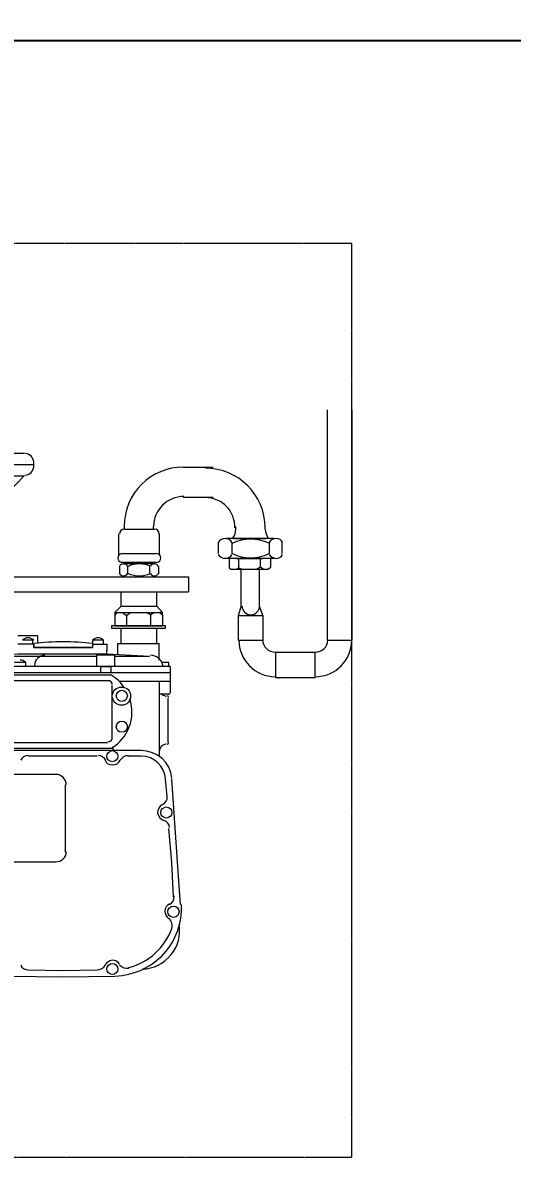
# Model space of a CAD drawing. Header units: millimetres. Extents: x -9013 to 516, y -36629 to 6082.
# Drawn here: x -4391 to -4150, y -11969 to -11411 of the extents above; entities that cross this region are included whole.
import ezdxf

# ---------------------------------------------------------------- set-up
doc = ezdxf.new("R2010")
doc.units = ezdxf.units.MM
doc.header["$LTSCALE"] = 0.05
doc.linetypes.add('CENTER', pattern=[50.8, 31.75, -6.35, 6.35, -6.35])
doc.linetypes.add('CENTER2', pattern=[28.575, 19.05, -3.175, 3.175, -3.175])
doc.layers.get('0').update_dxf_attribs({"lineweight": 18})
doc.layers.get('Defpoints').update_dxf_attribs({"color": 140, "lineweight": 18})
doc.layers.add('1', color=7, linetype='Continuous')
doc.layers.add('2CONC', color=4, linetype='Continuous')
doc.layers.add('G-Anno-Std-Cntr', color=1, linetype='CENTER2', lineweight=18)
doc.styles.add('trebuchet_MS', font='trebuc.ttf')
doc.dimstyles.new('MGP', dxfattribs={"dimtxt": 2.5, "dimasz": 2.5, "dimexe": 1.25, "dimexo": 0.625, "dimtad": 1, "dimdec": 0, "dimtxsty": 'trebuchet_MS', "dimcen": 2.5, "dimclrt": 7, "dimadec": 0, "dimazin": 0, "dimtfac": 1, "dimtdec": 0, "dimtmove": 0, "dimatfit": 3, "dimfxl": 1.148294, "dimfxlon": 1, "dimarcsym": 2})

# ---------------------------------------------------------------- blocks, each defined once
blk = doc.blocks.new('gas meter 1')
at = {"layer": '1', "color": 42, "lineweight": 9}
for points in [[(-6242.32, 3115), (-6242.32, 3001.6)], [(-6230.2, 3115), (-6230.2, 3001.6)], [(-6284.55, 3018.42), (-6286.11, 3013.72), (-6273.99, 3013.72), (-6275.56, 3018.42)], [(-6286.11, 3013.72), (-6286.11, 3001.6)], [(-6273.99, 3013.72), (-6273.99, 3001.6)], [(-6267.74, 2995.74), (-6248.19, 2995.74)], [(-6267.74, 2983.22), (-6248.19, 2983.22)]]:
    blk.add_lwpolyline(points, dxfattribs=at)
at = {"layer": '1', "color": 0, "lineweight": 5}
for points in [[(-6391.44, 3093.49), (-6428.59, 3093.49)], [(-6386.75, 3088.02), (-6428.98, 3088.02)], [(-6386.75, 3086.84), (-6386.75, 3089.19)], [(-6313.24, 3086.84), (-6298.38, 3086.84)], [(-6423.5, 3082.54), (-6391.44, 3082.54)], [(-6399.26, 3074.33), (-6391.44, 3082.54)], [(-6313.24, 3071.98), (-6298.38, 3071.98)], [(-6342.17, 3057.52), (-6342.17, 3056.34), (-6327.31, 3056.34)], [(-6327.71, 3056.34), (-6327.71, 3057.52)], [(-6287.29, 3056.34), (-6287.29, 3057.52)], [(-6272.82, 3056.34), (-6272.82, 3057.52)], [(-6344.91, 3054), (-6344.91, 3043.44)], [(-6324.97, 3054), (-6324.97, 3043.44)], [(-6268.52, 3051.65), (-6291.98, 3051.65)], [(-6288.46, 3051.65), (-6272.43, 3051.65)], [(-6295.89, 3049.7), (-6295.89, 3044.22)], [(-6289.24, 3049.7), (-6289.24, 3044.22)], [(-6270.86, 3049.7), (-6270.86, 3044.22)], [(-6264.61, 3049.7), (-6264.61, 3044.22)], [(-6343.74, 3044.22), (-6326.53, 3044.22)], [(-6326.53, 3039.92), (-6343.74, 3039.92)], [(-6328.88, 3039.92), (-6341.39, 3039.92)], [(-6341.39, 3039.92), (-6341.39, 3039.14)], [(-6328.88, 3039.92), (-6328.88, 3039.14)], [(-6267.74, 3041.88), (-6292.76, 3041.88)], [(-6268.52, 3041.88), (-6291.98, 3041.88)], [(-6270.08, 3041.88), (-6290.41, 3041.88)], [(-6290.41, 3037.18), (-6290.41, 3041.88)], [(-6286.9, 3041.88), (-6273.99, 3041.88)], [(-6285.72, 3037.18), (-6285.72, 3041.88)], [(-6275.17, 3037.58), (-6275.17, 3041.88)], [(-6270.08, 3037.58), (-6270.08, 3041.88)], [(-6344.52, 3037.97), (-6344.52, 3034.06)], [(-6327.31, 3039.14), (-6342.56, 3039.14)], [(-6340.61, 3037.97), (-6340.61, 3034.06)], [(-6329.66, 3037.97), (-6329.66, 3034.06)], [(-6325.36, 3037.97), (-6325.36, 3034.06)], [(-6271.25, 3036.4), (-6289.63, 3036.4), (-6290.41, 3037.18)], [(-6287.29, 3036.4), (-6285.72, 3037.18)], [(-6285.72, 3037.18), (-6283.77, 3036.4)], [(-6284.55, 3018.42), (-6284.55, 3036.4)], [(-6275.17, 3037.58), (-6277.12, 3036.4)], [(-6275.56, 3018.42), (-6275.56, 3036.4)], [(-6273.6, 3036.4), (-6275.17, 3037.58)], [(-6270.08, 3037.58), (-6271.25, 3036.4)], [(-6476.68, 3032.88), (-6476.68, 3025.45), (-6310.5, 3025.45)], [(-6476.68, 3032.88), (-6310.5, 3032.88)], [(-6310.5, 3032.88), (-6310.5, 3025.45)], [(-6343.74, 3025.45), (-6326.14, 3025.45)], [(-6343.74, 3018.42), (-6343.74, 3025.45)], [(-6326.14, 3018.42), (-6326.14, 3025.45)], [(-6343.74, 3018.42), (-6346.86, 3015.29), (-6345.69, 3015.29)], [(-6343.74, 3018.42), (-6326.14, 3018.42)], [(-6326.14, 3018.42), (-6323.4, 3015.29), (-6324.58, 3015.29)], [(-6346.86, 3015.29), (-6346.86, 3013.72), (-6345.69, 3015.29)], [(-6346.86, 3013.72), (-6346.86, 3008.64)], [(-6345.69, 3015.29), (-6324.58, 3015.29)], [(-6342.95, 3015.29), (-6341, 3013.72)], [(-6341, 3013.72), (-6339.04, 3015.29)], [(-6341, 3013.72), (-6341, 3008.64)], [(-6329.27, 3014.11), (-6331.22, 3015.29)], [(-6327.31, 3015.29), (-6329.27, 3014.11)], [(-6329.27, 3014.11), (-6329.27, 3008.64)], [(-6324.58, 3015.29), (-6323.4, 3014.11)], [(-6323.4, 3013.72), (-6323.4, 3015.29)], [(-6323.4, 3014.11), (-6323.4, 3008.64)], [(-6321.84, 3008.64), (-6348.43, 3008.64)], [(-6348.43, 3008.64), (-6348.43, 3007.47)], [(-6348.43, 3007.47), (-6321.84, 3007.47)], [(-6346.86, 3008.64), (-6323.4, 3008.64)], [(-6343.74, 3000.04), (-6343.74, 3007.47)], [(-6326.14, 3000.04), (-6326.14, 3007.47)], [(-6321.84, 3007.47), (-6321.84, 3008.64)], [(-6394.57, 3003.95), (-6384.79, 3003.95), (-6384.79, 3000.04)], [(-6387.14, 3001.6), (-6389.88, 3001.6), (-6392.22, 3001.6)], [(-6387.14, 2999.65), (-6387.14, 3001.6)], [(-6357.81, 3001.6), (-6357.81, 2999.65)], [(-6352.34, 3001.6), (-6355.08, 3001.6), (-6357.81, 3001.6)], [(-6352.34, 2999.65), (-6352.34, 3001.6)], [(-6286.11, 3001.6), (-6273.99, 3001.6)], [(-6242.32, 3001.6), (-6230.2, 3001.6)], [(-6415.68, 2993.78), (-6394.57, 2994.96), (-6350.77, 2994.96), (-6329.66, 2993.78)], [(-6357.81, 2999.65), (-6357.81, 2998.08), (-6386.75, 2998.08), (-6386.75, 2999.65), (-6394.57, 2999.65)], [(-6386.75, 2999.65), (-6386.75, 2998.08)], [(-6386.75, 2998.08), (-6357.81, 2998.08)], [(-6357.81, 2999.65), (-6350.77, 2999.65), (-6350.77, 2996.52)], [(-6350.77, 2994.96), (-6350.77, 2996.52)], [(-6345.3, 2994.96), (-6345.3, 3000.04), (-6324.97, 3000.04)], [(-6324.97, 2991.83), (-6324.97, 3000.04)], [(-6267.74, 2995.74), (-6267.74, 2983.22)], [(-6248.19, 2983.22), (-6248.19, 2995.74)], [(-6405.91, 2993.78), (-6355.86, 2993.78)], [(-6390.66, 2990.65), (-6393.79, 2990.65), (-6396.13, 2990.65)], [(-6390.66, 2988.7), (-6390.66, 2990.65)], [(-6381.27, 2993.78), (-6363.68, 2993.78)], [(-6346.86, 2988.7), (-6346.86, 2994.17), (-6355.86, 2994.17), (-6355.86, 2988.7)], [(-6346.86, 2993.78), (-6339.04, 2993.78), (-6329.66, 2993.78)], [(-6322.62, 2990.65), (-6323.4, 2990.65)], [(-6320.28, 2990.65), (-6322.62, 2990.65)], [(-6320.28, 2988.7), (-6320.28, 2990.65)], [(-6319.49, 2988.7), (-6425.46, 2988.7)], [(-6319.49, 2985.57), (-6425.46, 2985.57)], [(-6348.43, 2984.4), (-6403.56, 2984.4)], [(-6353.9, 2988.7), (-6353.9, 2985.57)], [(-6353.9, 2988.7), (-6348.82, 2988.7)], [(-6348.82, 2988.7), (-6348.82, 2985.57)], [(-6319.49, 2988.7), (-6319.49, 2975.8)], [(-6350.38, 2981.66), (-6401.61, 2981.66)], [(-6348.04, 2953.51), (-6348.04, 2979.31)], [(-6319.49, 2981.27), (-6344.52, 2981.27)], [(-6324.97, 2981.27), (-6324.97, 2944.51)], [(-6266.17, 2982.83), (-6265.78, 2983.22)], [(-6320.28, 2975.01), (-6324.97, 2975.01)], [(-6321.84, 2973.84), (-6321.45, 2973.84)], [(-6320.67, 2973.06), (-6320.67, 2951.16)], [(-6401.61, 2951.16), (-6350.38, 2951.16)], [(-6321.45, 2950.38), (-6321.84, 2950.38)], [(-6333.96, 2947.25), (-6410.99, 2947.25)], [(-6403.56, 2948.43), (-6348.43, 2948.43)], [(-6355.47, 2944.51), (-6389.48, 2944.51)], [(-6347.65, 2947.25), (-6347.65, 2948.43), (-6347.65, 2949.21)], [(-6333.96, 2944.51), (-6340.61, 2944.51)], [(-6375.8, 2935.52), (-6407.86, 2935.52)], [(-6321.06, 2924.57), (-6321.84, 2933.18)], [(-6315.97, 2892.51), (-6318.71, 2933.18)], [(-6371.11, 2897.2), (-6371.11, 2930.44)], [(-6317.93, 2875.31), (-6318.71, 2892.12), (-6320.28, 2908.93)], [(-6407.86, 2892.51), (-6375.8, 2892.51)], [(-6314.41, 2871.4), (-6315.97, 2892.51)], [(-6389.48, 2839.33), (-6372.67, 2838.94)], [(-6372.67, 2838.94), (-6355.47, 2839.33)], [(-6398.09, 2836.21), (-6372.67, 2835.81), (-6346.86, 2836.21)]]:
    blk.add_lwpolyline(points, dxfattribs=at)
for points in [[(-6386.75, 3089.19), (-6386.75, 3091.53), (-6388.7, 3093.49), (-6391.05, 3093.49)], [(-6391.05, 3082.93), (-6388.7, 3082.93), (-6386.75, 3084.89), (-6386.75, 3087.23)], [(-6312.85, 3086.84), (-6329.27, 3086.84), (-6342.17, 3073.94), (-6342.17, 3057.52)], [(-6272.82, 3056.93), (-6272.82, 3073.35), (-6286.11, 3086.26), (-6302.14, 3086.26)], [(-6312.85, 3072.38), (-6321.06, 3072.38), (-6327.71, 3065.73), (-6327.71, 3057.52)], [(-6287.68, 3056.93), (-6287.68, 3065.14), (-6293.93, 3071.79), (-6302.14, 3071.79)], [(-6342.17, 3056.34), (-6343.35, 3056.34), (-6344.52, 3055.17), (-6344.52, 3054)], [(-6324.97, 3054), (-6324.97, 3055.17), (-6325.75, 3056.34), (-6327.31, 3056.34)], [(-6288.85, 3051.65), (-6287.68, 3053.22), (-6287.29, 3054.78), (-6287.29, 3056.34)], [(-6272.82, 3056.34), (-6272.82, 3054.78), (-6272.04, 3053.22), (-6271.25, 3051.65)], [(-6270.86, 3049.31), (-6276.73, 3052.04), (-6283.38, 3052.04), (-6288.85, 3049.31)], [(-6329.27, 3037.97), (-6332.79, 3039.53), (-6336.7, 3039.53), (-6340.22, 3037.97)], [(-6288.85, 3044.22), (-6283.38, 3041.49), (-6276.73, 3041.49), (-6270.86, 3044.22)], [(-6340.22, 3034.45), (-6336.7, 3032.88), (-6332.79, 3032.88), (-6329.27, 3034.45)], [(-6389.48, 3002.78), (-6390.66, 3002.78), (-6391.44, 3002.38), (-6392.22, 3001.6)], [(-6386.75, 3001.6), (-6387.53, 3002.38), (-6388.7, 3002.78), (-6389.48, 3002.78)], [(-6372.28, 3000.82), (-6376.97, 3000.82), (-6382.06, 3000.43), (-6386.75, 3000.04)], [(-6357.81, 3000.04), (-6362.5, 3000.43), (-6367.59, 3000.82), (-6372.28, 3000.82)], [(-6355.08, 3002.78), (-6355.86, 3002.78), (-6357.03, 3002.38), (-6357.81, 3001.6)], [(-6352.34, 3001.6), (-6353.12, 3002.38), (-6353.9, 3002.78), (-6355.08, 3002.78)], [(-6390.66, 2990.65), (-6391.44, 2991.44), (-6392.61, 2991.83), (-6393.39, 2991.83)], [(-6381.27, 2994.17), (-6384.01, 2994.17), (-6386.36, 2991.83), (-6386.36, 2989.09)], [(-6323.01, 2988.7), (-6323.4, 2991.83), (-6326.14, 2994.17), (-6329.27, 2994.17)], [(-6342.17, 2978.14), (-6343.74, 2980.88), (-6346.08, 2982.83), (-6348.43, 2984.4)], [(-6348.04, 2979.71), (-6348.04, 2980.88), (-6348.82, 2981.66), (-6350.38, 2981.66)], [(-6348.43, 2948.43), (-6340.22, 2953.51), (-6336.31, 2963.28), (-6339.44, 2972.67)], [(-6323.79, 2975.01), (-6323.4, 2974.62), (-6322.62, 2974.23), (-6321.84, 2974.23)], [(-6320.28, 2973.45), (-6320.28, 2973.84), (-6320.67, 2974.23), (-6321.06, 2974.23)], [(-6320.28, 2975.01), (-6319.88, 2975.01), (-6319.49, 2975.4), (-6319.49, 2975.8)], [(-6350.38, 2951.55), (-6348.82, 2951.55), (-6348.04, 2952.34), (-6348.04, 2953.9)], [(-6321.84, 2950.38), (-6323.4, 2949.99), (-6324.97, 2948.82), (-6324.97, 2946.86)], [(-6321.06, 2950.38), (-6320.67, 2950.38), (-6320.28, 2950.77), (-6320.28, 2951.16)], [(-6389.48, 2944.91), (-6391.05, 2944.91), (-6392.61, 2943.73), (-6393, 2942.56)], [(-6351.17, 2942.56), (-6351.95, 2943.73), (-6353.51, 2944.91), (-6355.08, 2944.91)], [(-6340.22, 2944.91), (-6341.78, 2944.91), (-6343.35, 2943.73), (-6344.13, 2942.56)], [(-6318.71, 2933.57), (-6319.49, 2941.39), (-6325.75, 2947.25), (-6333.96, 2947.25)], [(-6321.84, 2933.18), (-6322.23, 2939.43), (-6327.31, 2944.51), (-6333.96, 2944.51)], [(-6370.72, 2930.44), (-6370.72, 2933.18), (-6373.06, 2935.52), (-6375.8, 2935.52)], [(-6323.4, 2920.66), (-6321.84, 2921.45), (-6320.67, 2923.01), (-6321.06, 2924.57)], [(-6319.88, 2909.32), (-6319.88, 2910.89), (-6321.06, 2912.45), (-6322.62, 2912.84)], [(-6375.8, 2892.51), (-6373.06, 2892.51), (-6370.72, 2894.47), (-6370.72, 2897.59)], [(-6319.88, 2871.4), (-6318.32, 2872.18), (-6317.54, 2873.74), (-6317.54, 2875.7)], [(-6318.71, 2859.67), (-6318.32, 2861.62), (-6318.71, 2863.58), (-6320.28, 2864.75)], [(-6339.83, 2840.51), (-6330.05, 2842.85), (-6322.23, 2850.28), (-6318.71, 2859.67)], [(-6393, 2841.68), (-6392.61, 2840.12), (-6391.05, 2839.33), (-6389.48, 2839.33)], [(-6355.47, 2839.33), (-6353.9, 2839.33), (-6352.34, 2840.12), (-6351.56, 2841.68)], [(-6344.52, 2841.68), (-6343.35, 2840.51), (-6341.39, 2839.72), (-6339.83, 2840.12)]]:
    blk.add_open_spline(points, degree=3, dxfattribs=at)
for points, knots in [([(-6289.24, 3049.7), (-6289.63, 3050.87), (-6291.2, 3051.65), (-6292.37, 3051.65), (-6293.93, 3051.65), (-6295.11, 3050.87), (-6295.89, 3049.7)], [0, 0, 0, 0, 1, 1, 1, 2, 2, 2, 2]), ([(-6264.22, 3049.7), (-6264.61, 3050.87), (-6266.17, 3051.65), (-6267.34, 3051.65), (-6268.91, 3051.65), (-6270.08, 3050.87), (-6270.86, 3049.7)], [0, 0, 0, 0, 1, 1, 1, 2, 2, 2, 2]), ([(-6343.35, 3044.22), (-6344.52, 3044.22), (-6345.3, 3043.05), (-6345.3, 3042.27), (-6345.3, 3041.09), (-6344.52, 3039.92), (-6343.35, 3039.92)], [0, 0, 0, 0, 1, 1, 1, 2, 2, 2, 2]), ([(-6326.14, 3039.92), (-6324.97, 3039.92), (-6324.19, 3041.09), (-6324.19, 3042.27), (-6324.19, 3043.05), (-6324.97, 3044.22), (-6326.14, 3044.22)], [0, 0, 0, 0, 1, 1, 1, 2, 2, 2, 2]), ([(-6295.89, 3043.83), (-6295.11, 3042.66), (-6293.93, 3041.88), (-6292.37, 3041.88), (-6291.2, 3041.88), (-6289.63, 3042.66), (-6289.24, 3043.83)], [0, 0, 0, 0, 1, 1, 1, 2, 2, 2, 2]), ([(-6270.86, 3043.83), (-6270.08, 3042.66), (-6268.91, 3041.88), (-6267.34, 3041.88), (-6266.17, 3041.88), (-6264.61, 3042.66), (-6264.22, 3043.83)], [0, 0, 0, 0, 1, 1, 1, 2, 2, 2, 2]), ([(-6340.61, 3037.97), (-6341, 3038.75), (-6341.78, 3039.14), (-6342.56, 3039.14), (-6343.35, 3039.14), (-6344.13, 3038.75), (-6344.52, 3037.97)], [0, 0, 0, 0, 1, 1, 1, 2, 2, 2, 2]), ([(-6344.52, 3034.45), (-6344.13, 3033.67), (-6343.35, 3033.27), (-6342.56, 3033.27), (-6341.78, 3033.27), (-6341, 3033.67), (-6340.61, 3034.45)], [0, 0, 0, 0, 1, 1, 1, 2, 2, 2, 2]), ([(-6325.36, 3037.97), (-6325.75, 3038.75), (-6326.53, 3039.14), (-6327.31, 3039.14), (-6328.1, 3039.14), (-6328.88, 3038.75), (-6329.27, 3037.97)], [0, 0, 0, 0, 1, 1, 1, 2, 2, 2, 2]), ([(-6329.27, 3034.45), (-6328.88, 3033.67), (-6328.1, 3033.27), (-6327.31, 3033.27), (-6326.53, 3033.27), (-6325.75, 3033.67), (-6325.36, 3034.45)], [0, 0, 0, 0, 1, 1, 1, 2, 2, 2, 2]), ([(-6284.16, 3018.42), (-6284.16, 3016.07), (-6282.2, 3014.11), (-6279.86, 3014.11), (-6277.51, 3014.11), (-6275.56, 3016.07), (-6275.56, 3018.42)], [0, 0, 0, 0, 1, 1, 1, 2, 2, 2, 2]), ([(-6343.35, 2978.53), (-6346.08, 2978.53), (-6348.04, 2976.58), (-6348.04, 2974.23), (-6348.04, 2971.49), (-6346.08, 2969.54), (-6343.35, 2969.54), (-6341, 2969.54), (-6339.04, 2971.49), (-6339.04, 2974.23), (-6339.04, 2976.58), (-6341, 2978.53), (-6343.35, 2978.53)], [0, 0, 0, 0, 1, 1, 1, 2, 2, 2, 3, 3, 3, 4, 4, 4, 4]), ([(-6343.35, 2976.97), (-6344.91, 2976.97), (-6346.08, 2975.4), (-6346.08, 2974.23), (-6346.08, 2972.67), (-6344.91, 2971.49), (-6343.35, 2971.49), (-6341.78, 2971.49), (-6340.61, 2972.67), (-6340.61, 2974.23), (-6340.61, 2975.4), (-6341.78, 2976.97), (-6343.35, 2976.97)], [0, 0, 0, 0, 1, 1, 1, 2, 2, 2, 3, 3, 3, 4, 4, 4, 4]), ([(-6343.35, 2976.97), (-6344.91, 2976.97), (-6346.08, 2975.4), (-6346.08, 2974.23), (-6346.08, 2972.67), (-6344.91, 2971.49), (-6343.35, 2971.49), (-6341.78, 2971.49), (-6340.61, 2972.67), (-6340.61, 2974.23), (-6340.61, 2975.4), (-6341.78, 2976.97), (-6343.35, 2976.97)], [0, 0, 0, 0, 1, 1, 1, 2, 2, 2, 3, 3, 3, 4, 4, 4, 4]), ([(-6343.35, 2961.72), (-6344.91, 2961.72), (-6346.08, 2960.55), (-6346.08, 2958.98), (-6346.08, 2957.42), (-6344.91, 2956.25), (-6343.35, 2956.25), (-6341.78, 2956.25), (-6340.61, 2957.42), (-6340.61, 2958.98), (-6340.61, 2960.55), (-6341.78, 2961.72), (-6343.35, 2961.72)], [0, 0, 0, 0, 1, 1, 1, 2, 2, 2, 3, 3, 3, 4, 4, 4, 4]), ([(-6343.35, 2961.72), (-6344.91, 2961.72), (-6346.08, 2960.55), (-6346.08, 2958.98), (-6346.08, 2957.42), (-6344.91, 2956.25), (-6343.35, 2956.25), (-6341.78, 2956.25), (-6340.61, 2957.42), (-6340.61, 2958.98), (-6340.61, 2960.55), (-6341.78, 2961.72), (-6343.35, 2961.72)], [0, 0, 0, 0, 1, 1, 1, 2, 2, 2, 3, 3, 3, 4, 4, 4, 4]), ([(-6343.35, 2961.72), (-6344.91, 2961.72), (-6346.08, 2960.55), (-6346.08, 2958.98), (-6346.08, 2957.42), (-6344.91, 2956.25), (-6343.35, 2956.25), (-6341.78, 2956.25), (-6340.61, 2957.42), (-6340.61, 2958.98), (-6340.61, 2960.55), (-6341.78, 2961.72), (-6343.35, 2961.72)], [0, 0, 0, 0, 1, 1, 1, 2, 2, 2, 3, 3, 3, 4, 4, 4, 4]), ([(-6348.04, 2947.25), (-6349.21, 2947.25), (-6350.77, 2945.69), (-6350.77, 2944.51), (-6350.77, 2942.95), (-6349.21, 2941.78), (-6348.04, 2941.78), (-6346.47, 2941.78), (-6345.3, 2942.95), (-6345.3, 2944.51), (-6345.3, 2945.69), (-6346.47, 2947.25), (-6348.04, 2947.25)], [0, 0, 0, 0, 1, 1, 1, 2, 2, 2, 3, 3, 3, 4, 4, 4, 4]), ([(-6351.56, 2942.56), (-6351.17, 2941), (-6349.6, 2940.21), (-6348.04, 2940.21), (-6346.08, 2940.21), (-6344.91, 2941), (-6344.13, 2942.56)], [0, 0, 0, 0, 1, 1, 1, 2, 2, 2, 2]), ([(-6323.4, 2920.66), (-6324.97, 2919.88), (-6325.75, 2918.32), (-6325.75, 2916.36), (-6325.36, 2914.8), (-6324.19, 2913.23), (-6322.62, 2912.84)], [0, 0, 0, 0, 1, 1, 1, 2, 2, 2, 2]), ([(-6321.45, 2919.49), (-6322.62, 2919.49), (-6324.19, 2918.32), (-6324.19, 2916.75), (-6324.19, 2915.19), (-6322.62, 2914.02), (-6321.45, 2914.02), (-6319.88, 2914.02), (-6318.71, 2915.19), (-6318.71, 2916.75), (-6318.71, 2918.32), (-6319.88, 2919.49), (-6321.45, 2919.49)], [0, 0, 0, 0, 1, 1, 1, 2, 2, 2, 3, 3, 3, 4, 4, 4, 4]), ([(-6319.88, 2871.79), (-6321.06, 2871.01), (-6322.23, 2869.83), (-6322.23, 2868.27), (-6322.23, 2866.7), (-6321.45, 2865.53), (-6320.28, 2864.36)], [0, 0, 0, 0, 1, 1, 1, 2, 2, 2, 2]), ([(-6346.47, 2836.21), (-6337.48, 2836.6), (-6328.88, 2840.51), (-6322.62, 2847.15), (-6316.76, 2853.8), (-6313.63, 2862.4), (-6314.02, 2871.4)], [0, 0, 0, 0, 1, 1, 1, 2, 2, 2, 2]), ([(-6317.93, 2870.61), (-6319.49, 2870.61), (-6320.67, 2869.44), (-6320.67, 2867.88), (-6320.67, 2866.31), (-6319.49, 2865.14), (-6317.93, 2865.14), (-6316.37, 2865.14), (-6315.19, 2866.31), (-6315.19, 2867.88), (-6315.19, 2869.44), (-6316.37, 2870.61), (-6317.93, 2870.61)], [0, 0, 0, 0, 1, 1, 1, 2, 2, 2, 3, 3, 3, 4, 4, 4, 4]), ([(-6333.18, 2839.72), (-6327.71, 2839.72), (-6322.62, 2842.46), (-6319.1, 2846.76), (-6315.58, 2850.67), (-6314.41, 2856.54), (-6315.19, 2861.62)], [0, 0, 0, 0, 1, 1, 1, 2, 2, 2, 2]), ([(-6344.52, 2842.07), (-6345.3, 2843.24), (-6346.47, 2844.03), (-6348.04, 2844.03), (-6349.6, 2843.63), (-6351.17, 2842.85), (-6351.56, 2841.68)], [0, 0, 0, 0, 1, 1, 1, 2, 2, 2, 2]), ([(-6348.04, 2842.46), (-6349.21, 2842.46), (-6350.77, 2840.9), (-6350.77, 2839.72), (-6350.77, 2838.16), (-6349.21, 2836.99), (-6348.04, 2836.99), (-6346.47, 2836.99), (-6345.3, 2838.16), (-6345.3, 2839.72), (-6345.3, 2840.9), (-6346.47, 2842.46), (-6348.04, 2842.46)], [0, 0, 0, 0, 1, 1, 1, 2, 2, 2, 3, 3, 3, 4, 4, 4, 4])]:
    blk.add_open_spline(points, degree=3, knots=knots, dxfattribs=at)
at = {"layer": '1', "color": 42, "lineweight": 9}
for points in [[(-6285.72, 3001.6), (-6285.72, 2991.83), (-6277.9, 2983.62), (-6267.74, 2983.62)], [(-6273.99, 3001.6), (-6273.99, 2998.47), (-6271.25, 2995.74), (-6267.74, 2995.74)], [(-6248.19, 2995.74), (-6244.67, 2995.74), (-6241.93, 2998.47), (-6241.93, 3001.6)], [(-6248.19, 2983.62), (-6238.02, 2983.62), (-6230.2, 2991.83), (-6230.2, 3001.6)]]:
    blk.add_open_spline(points, degree=3, dxfattribs=at)
at = {"layer": 'G-Anno-Std-Cntr'}
blk.add_lwpolyline([(-6480.2, 2746.98), (-6230.2, 2746.98), (-6230.2, 3196.98), (-6480.2, 3196.98)], close=True, dxfattribs=at)
blk = doc.blocks.new('*D431')
at = {"color": 0, "lineweight": -2, "transparency": 16777216}
for p, q in [((-4479.46, -11335.58), (-4479.46, -11207.75)), ((-4229.46, -11335.58), (-4229.46, -11207.75)), ((-4454.46, -11220.75), (-4254.46, -11220.75))]:
    blk.add_line(p, q, dxfattribs=at)
at = {"color": 0, "transparency": 16777216}
for points in [[(-4454.46, -11216.58), (-4454.46, -11224.91), (-4479.46, -11220.75)], [(-4254.46, -11216.58), (-4254.46, -11224.91), (-4229.46, -11220.75)]]:
    blk.add_solid(points, dxfattribs=at)
at = {"layer": 'Defpoints', "color": 0, "transparency": 16777216}
for p in [(-4229.46, -11220.75), (-4479.46, -11419.43), (-4229.46, -11519.43)]:
    blk.add_point(p, dxfattribs=at)
at = {"color": 7, "transparency": 16777216, "insert": (-4354.46, -11202.03), "char_height": 25, "attachment_point": 5, "style": 'trebuchet_MS'}
blk.add_mtext('250', dxfattribs=at)
blk = doc.blocks.new('*D432')
at = {"color": 0, "lineweight": -2, "transparency": 16777216}
for p, q in [((-4229.46, -11335.58), (-4229.46, -11207.75)), ((-4129.46, -11335.58), (-4129.46, -11207.75)), ((-4204.46, -11220.75), (-4154.46, -11220.75))]:
    blk.add_line(p, q, dxfattribs=at)
at = {"color": 0, "transparency": 16777216}
for points in [[(-4204.46, -11216.58), (-4204.46, -11224.91), (-4229.46, -11220.75)], [(-4154.46, -11216.58), (-4154.46, -11224.91), (-4129.46, -11220.75)]]:
    blk.add_solid(points, dxfattribs=at)
at = {"layer": 'Defpoints', "color": 0, "transparency": 16777216}
for p in [(-4129.46, -11220.75), (-4229.46, -11545.27), (-4129.46, -11545.27)]:
    blk.add_point(p, dxfattribs=at)
at = {"color": 7, "transparency": 16777216, "insert": (-4179.46, -11202.03), "char_height": 25, "attachment_point": 5, "style": 'trebuchet_MS'}
blk.add_mtext('100', dxfattribs=at)
blk = doc.blocks.new('*D435')
at = {"color": 0, "lineweight": -2, "transparency": 16777216}
for p, q in [((-4729.46, -11250.31), (-4729.46, -11122.48)), ((-3314.46, -11250.31), (-3314.46, -11122.48)), ((-4704.46, -11135.48), (-3339.46, -11135.48))]:
    blk.add_line(p, q, dxfattribs=at)
at = {"color": 0, "transparency": 16777216}
for points in [[(-4704.46, -11131.32), (-4704.46, -11139.65), (-4729.46, -11135.48)], [(-3339.46, -11131.32), (-3339.46, -11139.65), (-3314.46, -11135.48)]]:
    blk.add_solid(points, dxfattribs=at)
at = {"layer": 'Defpoints', "color": 0, "transparency": 16777216}
for p in [(-3314.46, -11135.48), (-4729.46, -11446.51), (-3314.46, -11446.51)]:
    blk.add_point(p, dxfattribs=at)
at = {"color": 7, "transparency": 16777216, "insert": (-4021.96, -11116.81), "char_height": 25, "attachment_point": 5, "style": 'trebuchet_MS'}
blk.add_mtext('1415', dxfattribs=at)

msp = doc.modelspace()

# ---------------------------------------------------------------- linework, layer by layer
at = {"layer": '2CONC', "lineweight": -3}
msp.add_line((-4729.46, -11419.43), (-3314.46, -11419.43), dxfattribs=at)

# ---------------------------------------------------------------- block references
at = {"layer": 'G-Anno-Std-Cntr', "color": 7, "linetype": 'CENTER'}
msp.add_blockref('gas meter 1', (2000.74, -14716.41), dxfattribs=at)

# ---------------------------------------------------------------- dimensions: what is measured, and where the dimension line sits
for base, p1, p2, picture, middle in [((-3314.46, -11135.48), (-4729.46, -11446.51), (-3314.46, -11446.51), '*D435', (-4021.96, -11116.81)), ((-4229.46, -11220.75), (-4479.46, -11419.43), (-4229.46, -11519.43), '*D431', (-4354.46, -11202.03)), ((-4129.46, -11220.75), (-4229.46, -11545.27), (-4129.46, -11545.27), '*D432', (-4179.46, -11202.03))]:
    dim = msp.add_linear_dim(base=base, p1=p1, p2=p2, dimstyle='MGP', override={"dimscale": 100, "dimtxt": 0.25, "dimasz": 0.25, "dimexe": 0.13, "dimexo": 0.06, "dimgap": 0.06, "dimarcsym": 1})
    dim.commit()
    dim.dimension.update_dxf_attribs({"geometry": picture, "text_midpoint": middle})

doc.saveas('drawing.dxf')
